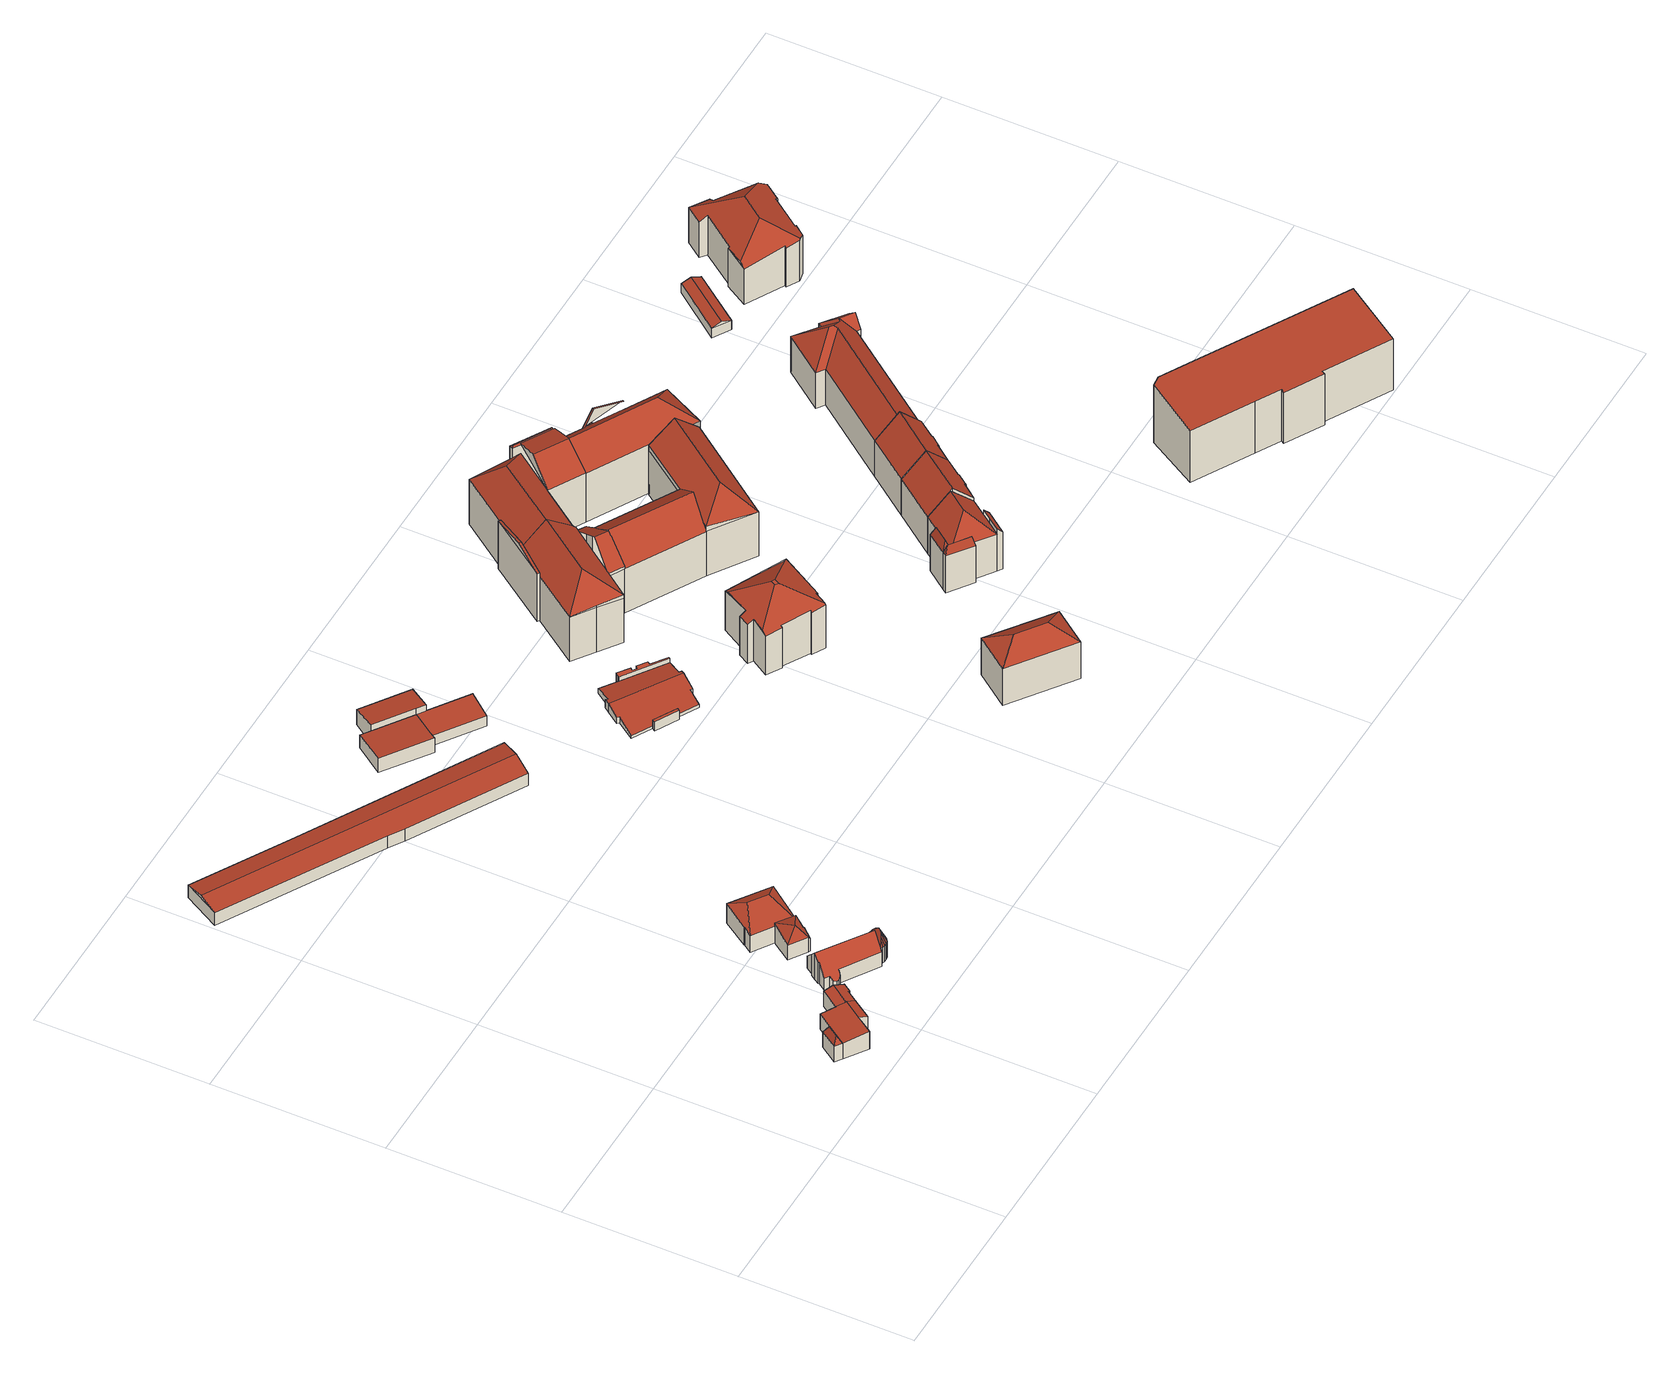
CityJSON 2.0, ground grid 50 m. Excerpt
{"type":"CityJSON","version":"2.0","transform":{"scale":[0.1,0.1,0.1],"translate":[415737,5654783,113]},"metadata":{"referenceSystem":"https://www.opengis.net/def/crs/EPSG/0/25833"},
"CityObjects":{
"building1":{"type":"Building","attributes":{"Gemeindeschluessel":14612000,"Geometrietyp2DReferenz":"3000","function":"31001_9998","roofType":"9999"},"children":["building1-1","building1-2","building1-3","building1-4"]},
"building1-1":{"type":"BuildingPart","attributes":{"Dachtyp_tdc":"tdcFreeFormRoof","Dachneigung":61.67,"QualitaetDacherkennung":15,"Geometrietyp2DReferenz":"3000","measuredHeight":7.66,"roofType":"5000"},"parents":["building1"],"geometry":[{"type":"MultiSurface","lod":"2","boundaries":[[[0,1,2,3]],[[1,4,5,2]],[[6,0,3,7]],[[8,9,6,4]],[[8,4,1]],[[9,8,1,0]],[[9,0,6]],[[3,2,5,7]]],"semantics":{"surfaces":[{"type":"WallSurface"},{"type":"RoofSurface"},{"type":"GroundSurface"}],"values":[0,0,0,1,1,1,1,2]}}]},
"building1-2":{"type":"BuildingPart","attributes":{"Dachtyp_tdc":"tdcPolyFlatRoof","Dachneigung":5.06,"QualitaetDacherkennung":49,"Geometrietyp2DReferenz":"3000","measuredHeight":6.1,"roofType":"2100"},"parents":["building1"],"geometry":[{"type":"MultiSurface","lod":"2","boundaries":[[[10,11,12,13,14]],[[15,16,17,18]],[[16,6,7,17]],[[10,14,5,4]],[[4,6,16,15,19,20,21,11,10]],[[14,13,22,23,18,17,7,5]]],"semantics":{"surfaces":[{"type":"WallSurface"},{"type":"RoofSurface"},{"type":"GroundSurface"}],"values":[0,0,0,0,1,2]}}]},
"building1-3":{"type":"BuildingPart","attributes":{"Dachtyp_tdc":"tdcPolyFlatRoof","Dachneigung":19.35,"QualitaetDacherkennung":81,"Geometrietyp2DReferenz":"3000","measuredHeight":6.2,"roofType":"2100"},"parents":["building1"],"geometry":[{"type":"MultiSurface","lod":"2","boundaries":[[[24,25,15,18,26]],[[27,24,26,28]],[[27,29,25,24]],[[26,18,23,28]]],"semantics":{"surfaces":[{"type":"WallSurface"},{"type":"RoofSurface"},{"type":"GroundSurface"}],"values":[0,0,1,2]}}]},
"building1-4":{"type":"BuildingPart","attributes":{"Dachtyp_tdc":"tdcGableRoof","Dachneigung":18.3,"QualitaetDacherkennung":78,"Geometrietyp2DReferenz":"3000","measuredHeight":6.25,"roofType":"3100"},"parents":["building1"],"geometry":[{"type":"MultiSurface","lod":"2","boundaries":[[[30,27,28,31]],[[12,32,33,13]],[[32,34,35,33]],[[34,36,37,35]],[[36,38,39,37]],[[38,30,31,39]],[[34,32,12,21,40]],[[40,29,27,30,38,36,34]],[[31,28,23,22,13,33,35,37,39]]],"semantics":{"surfaces":[{"type":"WallSurface"},{"type":"RoofSurface"},{"type":"GroundSurface"}],"values":[0,0,0,0,0,0,1,1,2]}}]},
"building2":{"type":"Building","attributes":{"Gemeindeschluessel":14612000,"Geometrietyp2DReferenz":"3000","function":"31001_3043","roofType":"9999"},"children":["building2-1","building2-2"]},
"building2-1":{"type":"BuildingPart","attributes":{"Dachtyp_tdc":"tdcFreeFormRoof","Dachneigung":65.27,"QualitaetDacherkennung":15,"Geometrietyp2DReferenz":"3000","measuredHeight":8.96,"roofType":"5000"},"parents":["building2"],"geometry":[{"type":"MultiSurface","lod":"2","boundaries":[[[41,42,43,44]],[[42,45,46,43]],[[45,47,48,46]],[[47,49,50,48]],[[49,51,52,50]],[[51,53,54,52]],[[53,55,56,54]],[[55,57,58,56]],[[57,59,60,58]],[[61,41,44,62]],[[59,57,63]],[[64,63,57,55]],[[65,64,55,53]],[[66,65,53,51]],[[67,66,51,49]],[[68,67,49,47]],[[69,68,47,45]],[[70,69,45,42]],[[71,70,42,41]],[[41,61,71]],[[61,59,63,64,65,66,67,68,69,70,71]],[[59,61,72]],[[44,43,46,48,50,52,54,56,58,60,73,62]]],"semantics":{"surfaces":[{"type":"WallSurface"},{"type":"RoofSurface"},{"type":"GroundSurface"}],"values":[0,0,0,0,0,0,0,0,0,0,1,1,1,1,1,1,1,1,1,1,1,0,2]}}]},
"building2-2":{"type":"BuildingPart","attributes":{"Dachtyp_tdc":"tdcGableRoof","Dachneigung":49.94,"QualitaetDacherkennung":63,"Geometrietyp2DReferenz":"3000","measuredHeight":9.55,"roofType":"3100"},"parents":["building2"],"geometry":[{"type":"MultiSurface","lod":"2","boundaries":[[[74,75,76,77]],[[75,78,79,76]],[[78,80,81,79]],[[80,82,83,81]],[[82,84,85,83]],[[84,86,87,85]],[[86,88,89,87]],[[88,90,91,89]],[[90,92,93,91]],[[92,94,95,93]],[[94,96,97,95]],[[96,98,99,97]],[[98,100,101,99]],[[100,102,103,101]],[[102,104,105,103]],[[104,106,107,105]],[[106,108,109,107]],[[108,110,62,109]],[[110,61,62]],[[111,60,59]],[[111,74,77,60]],[[112,110,108,106,104,102,100,98,96]],[[96,94,92,90,88,86,84,82,80,78,75,74,111,112]],[[77,76,79,81,83,85,87,89,91,93,95,97,99,101,103,105,107,109,62,73,60]]],"semantics":{"surfaces":[{"type":"WallSurface"},{"type":"RoofSurface"},{"type":"GroundSurface"}],"values":[0,0,0,0,0,0,0,0,0,0,0,0,0,0,0,0,0,0,0,0,0,1,1,2]}}]},
"building3":{"type":"Building","attributes":{"Gemeindeschluessel":14612000,"Geometrietyp2DReferenz":"3000","function":"31001_9998","roofType":"9999"},"children":["building3-1","building3-2"]},
"building3-1":{"type":"BuildingPart","attributes":{"Dachtyp_tdc":"tdcTentRoof","Dachneigung":51.79,"QualitaetDacherkennung":26,"Geometrietyp2DReferenz":"3000","measuredHeight":9.31,"roofType":"4000"},"parents":["building3"],"geometry":[{"type":"MultiSurface","lod":"2","boundaries":[[[113,114,115,116]],[[114,117,118,115]],[[117,119,120,121,118]],[[122,123,124,125,126]],[[123,127,128,124]],[[127,113,116,128]],[[117,114,129]],[[119,117,129]],[[122,119,129]],[[114,113,127,123,122,129]],[[116,115,118,121,125,124,128]]],"semantics":{"surfaces":[{"type":"WallSurface"},{"type":"RoofSurface"},{"type":"GroundSurface"}],"values":[0,0,0,0,0,0,1,1,1,1,2]}}]},
"building3-2":{"type":"BuildingPart","attributes":{"Dachtyp_tdc":"tdcHipRoof","Dachneigung":20.96,"QualitaetDacherkennung":26,"Geometrietyp2DReferenz":"3000","measuredHeight":8.96,"roofType":"3200"},"parents":["building3"],"geometry":[{"type":"MultiSurface","lod":"2","boundaries":[[[130,131,132,133]],[[131,134,135,132]],[[134,136,137,135]],[[136,126,125,137]],[[120,138,139,121]],[[138,130,133,139]],[[126,136,140]],[[134,131,130,138,141]],[[136,134,141,140]],[[138,120,126,140,141]],[[133,132,135,137,125,121,139]]],"semantics":{"surfaces":[{"type":"WallSurface"},{"type":"RoofSurface"},{"type":"GroundSurface"}],"values":[0,0,0,0,0,0,1,1,1,1,2]}}]},
"building4":{"type":"Building","attributes":{"Dachtyp_tdc":"tdcFreeFormRoof","Gemeindeschluessel":14612000,"Dachneigung":10.56,"QualitaetDacherkennung":90,"Geometrietyp2DReferenz":"3000","measuredHeight":5.49,"function":"31001_2000","roofType":"5000"},"geometry":[{"type":"Solid","lod":"2","boundaries":[[[[142,143,144,145]],[[143,146,147,144]],[[146,148,149,147]],[[148,150,151,149]],[[150,152,153,151]],[[152,154,155,153]],[[154,142,145,155]],[[146,143,156,157,150,148]],[[156,142,154,152,157]],[[143,142,156]],[[152,150,157]],[[145,144,147,149,151,153,155]]]],"semantics":{"surfaces":[{"type":"WallSurface"},{"type":"RoofSurface"},{"type":"GroundSurface"}],"values":[[0,0,0,0,0,0,0,1,1,0,0,2]]}}]},
"building5":{"type":"Building","attributes":{"Dachtyp_tdc":"tdcPolyFlatRoof","Gemeindeschluessel":14612000,"Dachneigung":2.7,"QualitaetDacherkennung":83,"Geometrietyp2DReferenz":"3000","measuredHeight":4.92,"function":"31001_2000","roofType":"2100"},"geometry":[{"type":"Solid","lod":"2","boundaries":[[[[158,159,160,161]],[[159,162,163,160]],[[162,164,165,163]],[[164,166,167,165]],[[166,168,169,167]],[[168,158,161,169]],[[168,166,164,162,159,158]],[[161,160,163,165,167,169]]]],"semantics":{"surfaces":[{"type":"WallSurface"},{"type":"RoofSurface"},{"type":"GroundSurface"}],"values":[[0,0,0,0,0,0,1,2]]}}]},
"building6":{"type":"Building","attributes":{"Dachtyp_tdc":"tdcPolyFlatRoof","Gemeindeschluessel":14612000,"Dachneigung":8.12,"QualitaetDacherkennung":84,"Geometrietyp2DReferenz":"3000","measuredHeight":6.39,"function":"31001_2000","roofType":"2100"},"geometry":[{"type":"Solid","lod":"2","boundaries":[[[[170,171,172,173]],[[171,174,175,172]],[[174,176,177,175]],[[176,178,179,177]],[[178,170,173,179]],[[178,176,174,171,170]],[[173,172,175,177,179]]]],"semantics":{"surfaces":[{"type":"WallSurface"},{"type":"RoofSurface"},{"type":"GroundSurface"}],"values":[[0,0,0,0,0,1,2]]}}]},
"building7":{"type":"Building","attributes":{"Dachtyp_tdc":"tdcPolyFlatRoof","Gemeindeschluessel":14612000,"Dachneigung":6.78,"QualitaetDacherkennung":77,"Geometrietyp2DReferenz":"3000","measuredHeight":4.45,"function":"31001_2000","roofType":"2100"},"geometry":[{"type":"Solid","lod":"2","boundaries":[[[[180,181,182,183]],[[181,184,185,182]],[[184,186,187,185]],[[186,188,189,187]],[[188,180,183,189]],[[188,186,184,181,180]],[[183,182,185,187,189]]]],"semantics":{"surfaces":[{"type":"WallSurface"},{"type":"RoofSurface"},{"type":"GroundSurface"}],"values":[[0,0,0,0,0,1,2]]}}]},
"building8":{"type":"Building","attributes":{"Gemeindeschluessel":14612000,"Geometrietyp2DReferenz":"3000","function":"31001_9998","roofType":"9999"},"children":["building8-1","building8-2","building8-3"]},
"building8-1":{"type":"BuildingPart","attributes":{"Dachtyp_tdc":"tdcPolyFlatRoof","Dachneigung":0,"QualitaetDacherkennung":0,"Geometrietyp2DReferenz":"3000","measuredHeight":3.06,"roofType":"9999"},"parents":["building8"],"geometry":[{"type":"MultiSurface","lod":"2","boundaries":[[[190,191,192,193]],[[193,192,194,195]],[[192,191,196,194]],[[191,190,197,196]],[[198,199,190,193]],[[195,194,196,197]],[[198,195,197,199]]],"semantics":{"surfaces":[{"type":"RoofSurface"},{"type":"WallSurface"},{"type":"GroundSurface"},{"type":"ClosureSurface","isClosure":"1","QuelleClosure":"LoD1Solid"}],"values":[0,1,1,1,1,2,3]}}]},
"building8-2":{"type":"BuildingPart","attributes":{"Dachtyp_tdc":"tdcPolyFlatRoof","Dachneigung":0,"QualitaetDacherkennung":0,"Geometrietyp2DReferenz":"3000","measuredHeight":3.1,"roofType":"9999"},"parents":["building8"],"geometry":[{"type":"MultiSurface","lod":"2","boundaries":[[[200,201,202,203,204,205,206,207,208,209,210]],[[210,209,211,212]],[[209,208,213,211]],[[208,207,214,213]],[[207,206,215,214]],[[206,205,216,215]],[[205,204,217,216]],[[204,203,218,217]],[[203,202,219,218]],[[202,201,220,221,219]],[[222,220,201,200]],[[200,210,212,223,222]],[[212,211,213,214,215,216,217,218,219,221,223]],[[222,223,221,220]]],"semantics":{"surfaces":[{"type":"RoofSurface"},{"type":"WallSurface"},{"type":"GroundSurface"},{"type":"ClosureSurface","isClosure":"1","QuelleClosure":"LoD1Solid"}],"values":[0,1,1,1,1,1,1,1,1,1,1,1,2,3]}}]},
"building8-3":{"type":"BuildingPart","attributes":{"Dachtyp_tdc":"tdcGableRoof","Dachneigung":11.65,"QualitaetDacherkennung":26,"Geometrietyp2DReferenz":"3000","measuredHeight":3.04,"roofType":"3100"},"parents":["building8"],"geometry":[{"type":"MultiSurface","lod":"2","boundaries":[[[224,195,197,225,226,227,228,229,230,231,223,221,232,233,234,235,236]],[[237,198,195,224]],[[199,238,225,197]],[[238,239,226,225]],[[239,240,227,226]],[[240,241,228,227]],[[241,242,229,228]],[[242,243,230,229]],[[243,244,231,230]],[[244,222,223,231]],[[220,245,232,221]],[[245,246,233,232]],[[246,247,234,233]],[[247,248,235,234]],[[248,249,236,235]],[[249,237,224,236]],[[247,246,245,220,222,244,243,242,241]],[[241,240,239,238,199,198,237,249,248,247]]],"semantics":{"surfaces":[{"type":"GroundSurface"},{"type":"WallSurface"},{"type":"RoofSurface"}],"values":[0,1,1,1,1,1,1,1,1,1,1,1,1,1,1,1,2,2]}}]},
"building9":{"type":"Building","attributes":{"Dachtyp_tdc":"tdcHipRoof","Gemeindeschluessel":14612000,"Dachneigung":34.11,"QualitaetDacherkennung":82,"Geometrietyp2DReferenz":"3000","measuredHeight":17.04,"function":"31001_9998","roofType":"3200"},"geometry":[{"type":"Solid","lod":"2","boundaries":[[[[250,251,252,253]],[[251,254,255,252]],[[254,256,257,255]],[[256,250,253,257]],[[254,251,258]],[[250,256,259]],[[251,250,259,258]],[[256,254,258,259]],[[253,252,255,257]]]],"semantics":{"surfaces":[{"type":"WallSurface"},{"type":"RoofSurface"},{"type":"GroundSurface"}],"values":[[0,0,0,0,1,1,1,1,2]]}}]},
"building10":{"type":"Building","attributes":{"Dachtyp_tdc":"tdcFreeFormRoof","Gemeindeschluessel":14612000,"Dachneigung":32.49,"QualitaetDacherkennung":56,"Geometrietyp2DReferenz":"3000","measuredHeight":19.98,"function":"31001_9998","roofType":"5000"},"geometry":[{"type":"Solid","lod":"2","boundaries":[[[[260,261,262,263]],[[261,264,265,262]],[[264,266,267,265]],[[266,268,269,267]],[[268,270,271,269]],[[270,272,273,271]],[[272,274,275,273]],[[274,276,277,275]],[[276,278,279,277]],[[278,280,281,279]],[[280,282,283,281]],[[282,284,285,283]],[[284,286,287,285]],[[286,260,263,287]],[[264,261,288,289,290,266]],[[289,291,292,278,276,274,272,270,268,290]],[[291,293,294,286,284,282,280,292]],[[293,288,261,260,294]],[[289,288,293,291]],[[268,266,290]],[[280,278,292]],[[260,286,294]],[[263,262,265,267,269,271,273,275,277,279,281,283,285,287]]]],"semantics":{"surfaces":[{"type":"WallSurface"},{"type":"RoofSurface"},{"type":"GroundSurface"}],"values":[[0,0,0,0,0,0,0,0,0,0,0,0,0,0,1,1,1,1,1,0,0,0,2]]}}]},
"building11":{"type":"Building","attributes":{"Gemeindeschluessel":14612000,"Geometrietyp2DReferenz":"3000","function":"31001_9998","roofType":"9999"},"children":["building11-1","building11-2","building11-3","building11-4","building11-5","building11-6","building11-7","building11-8","building11-9","building11-10","building11-11","building11-12"]},
"building11-1":{"type":"BuildingPart","attributes":{"Dachtyp_tdc":"tdcGableRoof","Dachneigung":10.23,"QualitaetDacherkennung":4,"Geometrietyp2DReferenz":"3000","measuredHeight":18.89,"roofType":"3100"},"parents":["building11"],"geometry":[{"type":"MultiSurface","lod":"2","boundaries":[[[295,296,297,298]],[[296,299,300,301,297]],[[302,295,298,303,304,305]],[[302,306,307,295]],[[299,296,307,306,308]],[[308,306,302]],[[295,307,296]],[[298,297,301,309,310,303]]],"semantics":{"surfaces":[{"type":"WallSurface"},{"type":"RoofSurface"},{"type":"GroundSurface"}],"values":[0,0,0,1,1,0,0,2]}}]},
"building11-2":{"type":"BuildingPart","attributes":{"Dachtyp_tdc":"tdcGableRoof","Dachneigung":44.54,"QualitaetDacherkennung":62,"Geometrietyp2DReferenz":"3000","measuredHeight":22.95,"roofType":"3100"},"parents":["building11"],"geometry":[{"type":"MultiSurface","lod":"2","boundaries":[[[311,312,313,314,315,316,317]],[[318,319,320,321]],[[312,311,322,323,324]],[[319,318,325,326,324,323,327]],[[316,315,321,320]]],"semantics":{"surfaces":[{"type":"WallSurface"},{"type":"RoofSurface"},{"type":"GroundSurface"}],"values":[0,0,1,1,2]}}]},
"building11-3":{"type":"BuildingPart","attributes":{"Dachtyp_tdc":"tdcHipAndGableRoof","Dachneigung":44.42,"QualitaetDacherkennung":42,"Geometrietyp2DReferenz":"3000","measuredHeight":22.85,"roofType":"5000"},"parents":["building11"],"geometry":[{"type":"MultiSurface","lod":"2","boundaries":[[[328,329,330,331]],[[329,332,330]],[[333,334,335,336]],[[334,337,338,339,335]],[[340,341,342,343,344]],[[337,334,345]],[[334,333,346,347,329,328,348,349,350,345]],[[350,351,352,341,340,337,345]],[[353,354,331,330,336,335,339,343,342]]],"semantics":{"surfaces":[{"type":"WallSurface"},{"type":"RoofSurface"},{"type":"GroundSurface"}],"values":[0,0,0,0,0,1,1,1,2]}}]},
"building11-4":{"type":"BuildingPart","attributes":{"Dachtyp_tdc":"tdcGableRoof","Dachneigung":61.3,"QualitaetDacherkennung":1,"Geometrietyp2DReferenz":"3000","measuredHeight":12.91,"roofType":"3100"},"parents":["building11"],"geometry":[{"type":"MultiSurface","lod":"2","boundaries":[[[355,356,357,358]],[[356,359,360,357]],[[359,361,362,360]],[[359,356,363]],[[356,355,364,363]],[[361,359,363,364]],[[358,357,360,362]]],"semantics":{"surfaces":[{"type":"WallSurface"},{"type":"RoofSurface"},{"type":"GroundSurface"}],"values":[0,0,0,0,1,1,2]}}]},
"building11-5":{"type":"BuildingPart","attributes":{"Dachtyp_tdc":"tdcFreeFormRoof","Dachneigung":27.03,"QualitaetDacherkennung":11,"Geometrietyp2DReferenz":"3000","measuredHeight":20.42,"roofType":"5000"},"parents":["building11"],"geometry":[{"type":"MultiSurface","lod":"2","boundaries":[[[365,366,367]],[[368,365,367,369]],[[370,331,354,371,372,373]],[[374,369,373,372,375]],[[369,367,370,373]],[[368,369,374]],[[365,368,374,376,366]]],"semantics":{"surfaces":[{"type":"RoofSurface"},{"type":"GroundSurface"},{"type":"WallSurface"}],"values":[0,0,1,2,2,0,0]}}]},
"building11-6":{"type":"BuildingPart","attributes":{"Dachtyp_tdc":"tdcGableRoof","Dachneigung":34.72,"QualitaetDacherkennung":40,"Geometrietyp2DReferenz":"3000","measuredHeight":22.83,"roofType":"3100"},"parents":["building11"],"geometry":[{"type":"MultiSurface","lod":"2","boundaries":[[[377,378,379,380,342,341]],[[381,378,382]],[[378,377,351,350,382]],[[383,381,382,350]],[[342,380,371,354,353]]],"semantics":{"surfaces":[{"type":"WallSurface"},{"type":"RoofSurface"},{"type":"GroundSurface"}],"values":[0,0,1,1,2]}}]},
"building11-7":{"type":"BuildingPart","attributes":{"Dachtyp_tdc":"tdcGableRoof","Dachneigung":13.4,"QualitaetDacherkennung":3,"Geometrietyp2DReferenz":"3000","measuredHeight":20.8,"roofType":"3100"},"parents":["building11"],"geometry":[{"type":"MultiSurface","lod":"2","boundaries":[[[332,384,355,358,330]],[[385,384,386]],[[384,332,347,387,386]],[[388,385,386,387]],[[330,358,362,389,336]]],"semantics":{"surfaces":[{"type":"WallSurface"},{"type":"RoofSurface"},{"type":"GroundSurface"}],"values":[0,0,1,1,2]}}]},
"building11-8":{"type":"BuildingPart","attributes":{"Dachtyp_tdc":"tdcHipAndGableRoof","Dachneigung":44.67,"QualitaetDacherkennung":39,"Geometrietyp2DReferenz":"3000","measuredHeight":22.99,"roofType":"5000"},"parents":["building11"],"geometry":[{"type":"MultiSurface","lod":"2","boundaries":[[[300,390,391,301]],[[390,375,372,391]],[[379,392,393,394,380]],[[395,375,390,396]],[[390,300,397,398,399,396]],[[399,400,392,379,395,396]],[[401,310,309,301,391,372,371,380,394]]],"semantics":{"surfaces":[{"type":"WallSurface"},{"type":"RoofSurface"},{"type":"GroundSurface"}],"values":[0,0,0,1,1,1,2]}}]},
"building11-9":{"type":"BuildingPart","attributes":{"Dachtyp_tdc":"tdcPolyFlatRoof","Dachneigung":0,"QualitaetDacherkennung":0,"Geometrietyp2DReferenz":"3000","measuredHeight":3.44,"roofType":"9999"},"parents":["building11"],"geometry":[{"type":"MultiSurface","lod":"2","boundaries":[[[344,402,403,404,338]],[[338,404,405,339]],[[404,403,406,405]],[[402,344,343,407]],[[339,405,406,407,343]],[[407,406,403,402]],[[339,343,344,338]]],"semantics":{"surfaces":[{"type":"RoofSurface"},{"type":"WallSurface"},{"type":"GroundSurface"},{"type":"ClosureSurface","isClosure":"1","QuelleClosure":"LoD1Solid"}],"values":[0,1,1,1,2,3,3]}}]},
"building11-10":{"type":"BuildingPart","attributes":{"Dachtyp_tdc":"tdcHipAndGableRoof","Dachneigung":44.16,"QualitaetDacherkennung":37,"Geometrietyp2DReferenz":"3000","measuredHeight":22.95,"roofType":"5000"},"parents":["building11"],"geometry":[{"type":"MultiSurface","lod":"2","boundaries":[[[408,409,410,411,412]],[[409,413,414,410]],[[413,415,416,414]],[[415,304,303,416]],[[393,417,418,419,394]],[[420,421,422,423]],[[422,424,425,426,427,428,429,423]],[[305,420,423,429,400,430,431]],[[393,392,428,427,417]],[[408,432,424,422,409]],[[409,422,421,413]],[[413,421,420,415]],[[415,420,305,304]],[[411,410,414,416,303,310,401,394,419]]],"semantics":{"surfaces":[{"type":"WallSurface"},{"type":"RoofSurface"},{"type":"GroundSurface"}],"values":[0,0,0,0,0,1,1,1,0,0,0,0,0,2]}}]},
"building11-11":{"type":"BuildingPart","attributes":{"Dachtyp_tdc":"tdcGableRoof","Dachneigung":33.77,"QualitaetDacherkennung":42,"Geometrietyp2DReferenz":"3000","measuredHeight":22.69,"roofType":"3100"},"parents":["building11"],"geometry":[{"type":"MultiSurface","lod":"2","boundaries":[[[433,317,316,434]],[[319,412,411,320]],[[418,433,434,419]],[[435,418,436,426,437,438,322,439]],[[432,440,327,438,437,425]],[[319,440,432,408,412]],[[433,435,439,311,317]],[[418,435,433]],[[434,316,320,411,419]]],"semantics":{"surfaces":[{"type":"WallSurface"},{"type":"RoofSurface"},{"type":"GroundSurface"}],"values":[0,0,0,1,1,0,0,0,2]}}]},
"building11-12":{"type":"BuildingPart","attributes":{"Dachtyp_tdc":"tdcHipAndGableRoof","Dachneigung":44.76,"QualitaetDacherkennung":50,"Geometrietyp2DReferenz":"3000","measuredHeight":22.88,"roofType":"5000"},"parents":["building11"],"geometry":[{"type":"MultiSurface","lod":"2","boundaries":[[[441,442,318,321,443]],[[314,444,402,407,315]],[[445,441,443,406,403]],[[446,441,447]],[[441,445,448,447]],[[449,313,450,326,446,447,448]],[[314,313,449,444]],[[444,449,448,445]],[[441,446,442]],[[443,321,315,407,406]]],"semantics":{"surfaces":[{"type":"WallSurface"},{"type":"RoofSurface"},{"type":"GroundSurface"}],"values":[0,0,0,1,1,1,0,0,0,2]}}]},
"building12":{"type":"Building","attributes":{"Gemeindeschluessel":14612000,"Geometrietyp2DReferenz":"3000","function":"31001_9998","roofType":"9999"},"children":["building12-1","building12-2","building12-3","building12-4"]},
"building12-1":{"type":"BuildingPart","attributes":{"Dachtyp_tdc":"tdcFreeFormRoof","Dachneigung":76.75,"QualitaetDacherkennung":34,"Geometrietyp2DReferenz":"3000","measuredHeight":15.92,"roofType":"5000"},"parents":["building12"],"geometry":[{"type":"MultiSurface","lod":"2","boundaries":[[[451,452,453,454,455]],[[452,456,457,453]],[[456,458,459,460,457]],[[461,458,456]],[[462,461,456,452]],[[462,452,451]],[[461,462,451,458]],[[454,453,457,460,463]]],"semantics":{"surfaces":[{"type":"WallSurface"},{"type":"RoofSurface"},{"type":"GroundSurface"}],"values":[0,0,0,1,1,1,1,2]}}]},
"building12-2":{"type":"BuildingPart","attributes":{"Dachtyp_tdc":"tdcPolyFlatRoof","Dachneigung":46.17,"QualitaetDacherkennung":38,"Geometrietyp2DReferenz":"3000","measuredHeight":14.81,"roofType":"2100"},"parents":["building12"],"geometry":[{"type":"MultiSurface","lod":"2","boundaries":[[[464,465,466,467,468]],[[469,470,471,472,473]],[[470,464,468,471]],[[470,469,465,464]],[[468,467,472,471]]],"semantics":{"surfaces":[{"type":"WallSurface"},{"type":"RoofSurface"},{"type":"GroundSurface"}],"values":[0,0,0,1,2]}}]},
"building12-3":{"type":"BuildingPart","attributes":{"Dachtyp_tdc":"tdcFreeFormRoof","Dachneigung":70,"QualitaetDacherkennung":27,"Geometrietyp2DReferenz":"3000","measuredHeight":15.86,"roofType":"5000"},"parents":["building12"],"geometry":[{"type":"MultiSurface","lod":"2","boundaries":[[[459,474,475,460]],[[474,476,477,475]],[[478,476,474]],[[479,478,474,459]],[[479,459,480]],[[478,479,480,476]],[[463,460,475,477]]],"semantics":{"surfaces":[{"type":"WallSurface"},{"type":"RoofSurface"},{"type":"GroundSurface"}],"values":[0,0,1,1,1,1,2]}}]},
"building12-4":{"type":"BuildingPart","attributes":{"Dachtyp_tdc":"tdcHipAndGableRoof","Dachneigung":45.69,"QualitaetDacherkennung":59,"Geometrietyp2DReferenz":"3000","measuredHeight":19.38,"roofType":"5000"},"parents":["building12"],"geometry":[{"type":"MultiSurface","lod":"2","boundaries":[[[466,455,454,467]],[[476,481,482,477]],[[481,483,484,482]],[[483,473,472,484]],[[480,455,466,485]],[[466,473,483,486,485]],[[481,476,480,485,486]],[[486,483,481]],[[472,467,454,463,477,482,484]]],"semantics":{"surfaces":[{"type":"WallSurface"},{"type":"RoofSurface"},{"type":"GroundSurface"}],"values":[0,0,0,0,1,1,1,0,2]}}]},
"building13":{"type":"Building","attributes":{"Dachtyp_tdc":"tdcGableRoof","Gemeindeschluessel":14612000,"Dachneigung":45.57,"QualitaetDacherkennung":60,"Geometrietyp2DReferenz":"3000","measuredHeight":19.91,"function":"31001_9998","roofType":"3100"},"geometry":[{"type":"Solid","lod":"2","boundaries":[[[[487,488,489,484,490,482,491,492,493,494]],[[495,496,488,487]],[[496,497,489,488]],[[497,498,484,489]],[[498,499,490,484]],[[499,481,482,490]],[[481,500,491,482]],[[500,501,492,491]],[[501,502,493,492]],[[502,503,494,493]],[[503,495,487,494]],[[501,500,481,499]],[[499,498,497,496,495,503,502,501]]]],"semantics":{"surfaces":[{"type":"GroundSurface"},{"type":"WallSurface"},{"type":"RoofSurface"}],"values":[[0,1,1,1,1,1,1,1,1,1,1,2,2]]}}]},
"building14":{"type":"Building","attributes":{"Dachtyp_tdc":"tdcGableRoof","Gemeindeschluessel":14612000,"Dachneigung":45.95,"QualitaetDacherkennung":59,"Geometrietyp2DReferenz":"3000","measuredHeight":19.94,"function":"31001_9998","roofType":"3100"},"geometry":[{"type":"Solid","lod":"2","boundaries":[[[[504,505,506,507]],[[505,508,509,506]],[[508,510,493,509]],[[510,501,492,493]],[[501,500,491,492]],[[500,511,512,491]],[[511,513,514,512]],[[513,515,516,514]],[[515,517,518,516]],[[517,504,507,518]],[[513,511,500,501]],[[501,510,508,505,504,517,515,513]],[[507,506,509,493,492,491,512,514,516,518]]]],"semantics":{"surfaces":[{"type":"WallSurface"},{"type":"RoofSurface"},{"type":"GroundSurface"}],"values":[[0,0,0,0,0,0,0,0,0,0,1,1,2]]}}]},
"building15":{"type":"Building","attributes":{"Dachtyp_tdc":"tdcFreeFormRoof","Gemeindeschluessel":14612000,"Dachneigung":43.05,"QualitaetDacherkennung":10,"Geometrietyp2DReferenz":"3000","measuredHeight":19.33,"function":"31001_9998","roofType":"5000"},"geometry":[{"type":"Solid","lod":"2","boundaries":[[[[519,520,521,522]],[[520,523,524,521]],[[523,525,526,524]],[[525,527,528,526]],[[527,529,530,528]],[[529,531,516,530]],[[531,511,512,516]],[[511,532,533,512]],[[532,534,535,533]],[[534,519,522,535]],[[536,537,538,534,532]],[[539,536,532,511]],[[539,511,531]],[[540,541,542,537,536,539,531,529]],[[543,540,529,527]],[[543,527,525]],[[541,540,543,525,523]],[[542,541,523,520]],[[538,537,542,520,519]],[[538,519,534]],[[522,521,524,526,528,530,516,512,533,535]]]],"semantics":{"surfaces":[{"type":"WallSurface"},{"type":"RoofSurface"},{"type":"GroundSurface"}],"values":[[0,0,0,0,0,0,0,0,0,0,1,1,0,1,1,0,1,1,1,1,2]]}}]},
"building16":{"type":"Building","attributes":{"Dachtyp_tdc":"tdcPolyFlatRoof","Gemeindeschluessel":14612000,"Dachneigung":7.41,"QualitaetDacherkennung":91,"Geometrietyp2DReferenz":"3000","measuredHeight":20.49,"function":"31001_9998","roofType":"2100"},"geometry":[{"type":"Solid","lod":"2","boundaries":[[[[544,545,546,547]],[[545,548,549,546]],[[548,550,551,549]],[[550,552,553,551]],[[552,554,555,553]],[[554,556,557,555]],[[556,558,559,557]],[[558,560,561,559]],[[560,562,563,561]],[[562,564,565,563]],[[564,566,567,565]],[[566,544,547,567]],[[566,564,562,560,558,556,554,552,550,548,545,544]],[[547,546,549,551,553,555,557,559,561,563,565,567]]]],"semantics":{"surfaces":[{"type":"WallSurface"},{"type":"RoofSurface"},{"type":"GroundSurface"}],"values":[[0,0,0,0,0,0,0,0,0,0,0,0,1,2]]}}]},
"building17":{"type":"Building","attributes":{"Dachtyp_tdc":"tdcGableRoof","Gemeindeschluessel":14612000,"Dachneigung":20.3,"QualitaetDacherkennung":77,"Geometrietyp2DReferenz":"3000","measuredHeight":4.33,"function":"31001_9998","roofType":"3100"},"geometry":[{"type":"Solid","lod":"2","boundaries":[[[[568,569,570,571]],[[569,572,573,570]],[[572,574,575,573]],[[574,568,571,575]],[[572,569,576]],[[568,574,577]],[[569,568,577,576]],[[574,572,576,577]],[[571,570,573,575]]]],"semantics":{"surfaces":[{"type":"WallSurface"},{"type":"RoofSurface"},{"type":"GroundSurface"}],"values":[[0,0,0,0,0,0,1,1,2]]}}]},
"building18":{"type":"Building","attributes":{"Dachtyp_tdc":"tdcFreeFormRoof","Gemeindeschluessel":14612000,"Dachneigung":31.39,"QualitaetDacherkennung":57,"Geometrietyp2DReferenz":"3000","measuredHeight":19.3,"function":"31001_9998","roofType":"5000"},"geometry":[{"type":"Solid","lod":"2","boundaries":[[[[578,579,580,581]],[[579,582,583,580]],[[582,584,585,583]],[[584,586,587,585]],[[586,588,589,587]],[[588,590,591,589]],[[590,592,593,591]],[[592,594,595,593]],[[594,596,597,595]],[[596,598,599,597]],[[598,600,601,599]],[[600,602,603,601]],[[602,604,605,603]],[[604,606,607,605]],[[606,608,609,607]],[[608,610,611,609]],[[610,578,581,611]],[[612,613,592,590,588]],[[614,615,578,610,608,606,616]],[[614,612,588,586,584,582,579,615]],[[604,602,600,598,596,594,613,612,614,616]],[[594,592,613]],[[606,604,616]],[[579,578,615]],[[581,580,583,585,587,589,591,593,595,597,599,601,603,605,607,609,611]]]],"semantics":{"surfaces":[{"type":"WallSurface"},{"type":"RoofSurface"},{"type":"GroundSurface"}],"values":[[0,0,0,0,0,0,0,0,0,0,0,0,0,0,0,0,0,1,1,1,1,0,0,0,2]]}}]}
},
"vertices":[
[295,140,67],[329,190,67],[329,190,13],[295,140,13],[349,176,67],[349,176,13],[315,126,67],[315,126,13],[332,173,90],[312,143,90],
[383,226,67],[421,200,72],[421,200,67],[421,200,13],[383,226,13],[409,129,74],[378,83,74],[378,83,13],[409,129,13],[446,183,74],[443,184,74],[437,188,73],[443,184,13],[446,183,13],
[430,115,67],[409,129,75],[430,115,13],[466,169,67],[466,169,13],[446,183,75],
[488,200,67],[488,200,13],[460,256,67],[460,256,13],[482,240,76],[482,240,13],[508,222,65],[508,222,13],[492,198,65],[492,198,13],[443,184,76],
[704,244,67],[709,233,67],[709,233,12],[704,244,12],[710,224,67],[710,224,12],[709,216,67],[709,216,12],[702,204,67],[702,204,12],[691,196,67],[691,196,12],[683,194,67],[683,194,12],[675,194,67],[675,194,12],[667,196,67],[667,196,12],[660,199,67],[660,199,12],[696,252,67],[696,252,12],[670,202,81],[676,204,90],[681,207,96],[685,209,99],[690,215,101],[694,221,101],[695,225,99],[696,230,95],[697,239,85],[677,224,67],[677,224,12],
[656,193,62],[552,261,60],[552,261,12],[656,193,12],[549,256,53],[549,256,12],[544,253,46],[544,253,12],[537,252,41],[537,252,12],[531,254,39],[531,254,12],[525,263,43],[525,263,12],[526,273,54],[526,273,12],[513,282,54],[513,282,12],[528,304,86],[528,304,12],[527,306,87],[527,306,12],[536,320,107],[536,320,12],[546,335,86],[546,335,12],[548,333,87],[548,333,12],[564,356,54],[564,356,12],[590,339,54],[590,339,12],[587,334,60],[587,334,12],[698,255,63],[698,255,12],[696,252,68],[660,199,72],[677,224,107],
[623,379,55],[619,381,61],[619,381,10],[623,379,10],[569,415,61],[569,415,10],[608,471,81],[608,471,68],[608,471,10],[657,437,81],[638,408,71],[638,408,10],[657,437,10],[657,437,68],[642,406,65],[642,406,10],[603,411,103],
[567,536,71],[566,537,70],[566,537,10],[567,536,10],[617,612,78],[617,612,10],[726,537,78],[726,537,10],[550,511,68],[550,511,10],[676,523,99],[625,558,99],
[889,1385,59],[818,1281,59],[818,1281,16],[889,1385,16],[499,1464,59],[499,1464,16],[456,1491,59],[456,1491,16],[8,1750,59],[8,1750,16],[67,1855,60],[67,1855,16],[331,1702,60],[331,1702,16],[855,1334,71],[38,1804,71],
[816,1545,66],[685,1638,66],[685,1638,16],[816,1545,16],[744,1721,61],[744,1721,16],[769,1703,61],[769,1703,16],[875,1628,61],[875,1628,16],[829,1564,65],[829,1564,16],
[769,1703,82],[812,1764,72],[812,1764,18],[769,1703,18],[941,1673,72],[941,1673,18],[898,1612,82],[898,1612,18],[875,1628,82],[875,1628,18],
[829,1564,52],[875,1628,62],[875,1628,17],[829,1564,17],[898,1612,62],[898,1612,17],[1006,1536,62],[1006,1536,17],[960,1472,52],[960,1472,17],
[1146,1098,46],[1141,1090,46],[1206,1053,46],[1211,1061,46],[1206,1053,15],[1211,1061,15],[1141,1090,15],[1146,1098,15],[1211,1061,25],[1146,1098,24],
[1244,1244,46],[1361,1161,46],[1364,1165,46],[1320,1197,46],[1325,1205,46],[1298,1224,46],[1292,1217,46],[1280,1226,46],[1285,1233,46],[1253,1257,46],[1247,1249,46],[1253,1257,15],[1247,1249,15],[1285,1233,15],[1280,1226,15],[1292,1217,15],[1298,1224,15],[1325,1205,15],[1320,1197,15],[1364,1165,15],[1361,1161,33],[1361,1161,15],[1244,1244,32],[1244,1244,15],
[1267,1029,15],[1090,1130,15],[1126,1181,15],[1120,1186,15],[1147,1223,15],[1159,1239,15],[1165,1234,15],[1196,1279,15],[1332,1120,15],[1338,1115,15],[1331,1106,15],[1301,1064,15],[1295,1068,15],[1267,1029,25],[1090,1130,23],[1126,1181,36],[1120,1186,36],[1147,1223,46],[1159,1239,42],[1165,1234,42],[1196,1279,31],[1332,1120,43],[1338,1115,43],[1331,1106,46],[1301,1064,35],[1295,1068,35],
[1699,452,145],[1874,322,145],[1874,322,17],[1699,452,17],[1801,223,146],[1801,223,17],[1625,353,146],[1625,353,17],[1788,309,187],[1711,366,187],
[1539,1096,159],[1698,1005,174],[1698,1005,22],[1539,1096,22],[1626,878,174],[1626,878,22],[1621,881,177],[1621,881,22],[1598,841,174],[1598,841,22],[1560,862,170],[1560,862,22],[1563,866,173],[1563,866,22],[1487,910,167],[1487,910,22],[1484,906,163],[1484,906,22],[1442,930,159],[1442,930,22],[1472,981,169],[1472,981,22],[1457,990,158],[1457,990,22],[1476,1022,158],[1476,1022,22],[1491,1013,169],[1491,1013,22],[1578,974,221],[1570,959,221],[1600,845,177],[1560,966,221],[1450,943,169],[1567,980,221],[1531,1083,169],
[1350,1532,187],[1475,1707,186],[1475,1707,18],[1350,1532,18],[1480,1703,186],[1480,1703,175],[1480,1703,18],[1356,1528,187],[1356,1528,18],[1356,1528,174],[1356,1528,175],[1415,1611,207],[1409,1615,207],[1481,1703,186],[1481,1703,18],[1419,1617,18],
[1555,1480,192],[1782,1350,193],[1782,1350,192],[1782,1350,174],[1782,1350,18],[1555,1480,18],[1555,1480,172],[1693,1230,172],[1480,1351,172],[1480,1351,18],[1693,1230,18],[1541,1457,213],[1518,1417,247],[1739,1291,247],[1694,1231,174],[1705,1246,192],[1514,1410,240],
[1801,1719,177],[1879,1675,177],[1879,1675,18],[1801,1719,18],[1879,1675,169],[1986,1616,176],[2100,1552,176],[2100,1552,18],[1986,1616,18],[2025,1420,189],[2025,1420,52],[2025,1420,18],[1889,1496,189],[1726,1588,189],[1726,1588,18],[1889,1496,18],[1889,1496,52],[1999,1527,246],[1901,1663,177],[1883,1673,177],[1800,1716,180],[1781,1684,216],[1766,1657,246],[1755,1638,230],[1727,1590,191],[1766,1657,18],[1800,1716,18],
[1882,1681,67],[1896,1705,67],[1896,1705,18],[1882,1681,18],[1969,1664,95],[1969,1664,18],[1955,1639,95],[1955,1639,18],[1934,1684,147],[1920,1659,147],
[1797,1725,222],[1800,1716,219],[1806,1727,219],[1699,1782,221],[1697,1790,219],[1806,1727,18],[1714,1767,18],[1692,1781,18],[1697,1790,18],[1692,1781,219],[1692,1781,186],[1714,1767,219],
[1726,1588,190],[1625,1645,190],[1625,1645,188],[1625,1645,18],[1714,1767,224],[1673,1711,246],[1800,1716,224],
[1882,1681,169],[1988,1620,204],[1909,1665,226],[1906,1660,226],[1986,1616,204],[1988,1620,18],
[1583,1846,175],[1583,1846,18],[1541,1529,189],[1541,1529,174],[1541,1529,18],[1714,1767,188],[1604,1750,248],[1481,1703,176],[1419,1617,176],[1478,1574,248],[1479,1573,246],[1478,1574,18],
[1886,1493,52],[2018,1419,52],[2023,1416,52],[2023,1416,18],[2018,1419,18],[1886,1493,18],
[1437,1375,174],[1384,1303,174],[1384,1303,18],[1437,1375,18],[1437,1375,172],[1323,1349,174],[1323,1349,18],[1260,1393,174],[1260,1393,18],[1547,1524,174],[1547,1524,172],[1547,1524,18],[1260,1393,176],[1323,1349,182],[1384,1303,186],[1363,1411,247],[1437,1375,185],[1440,1380,185],[1536,1510,184],[1547,1524,184],[1541,1529,190],[1480,1572,247],[1478,1574,244],[1419,1617,174],[1437,1375,181],
[1571,1507,172],[1571,1507,18],[1571,1507,173],[1545,1522,174],[1482,1437,245],[1517,1415,245],[1555,1480,195],[1480,1351,182],
[1817,1146,174],[1693,1230,174],[1817,1146,18],[1886,1493,174],[2018,1419,174],[1693,1230,192],[1801,1247,246],[1954,1455,246],[1886,1493,192],[1778,1346,192],
[1993,628,147],[1985,617,147],[1985,617,17],[1993,628,17],[1993,628,146],[1918,667,147],[1918,667,17],[1926,678,147],[1926,678,145],[1926,678,17],[1927,668,176],[1984,627,176],[1944,665,17],
[2060,579,148],[2047,588,165],[2047,588,147],[2047,588,17],[2060,579,17],[2093,650,165],[2106,641,148],[2106,641,17],[2093,650,17],[2093,650,147],
[1971,738,145],[1971,738,17],[1988,725,145],[1988,725,17],[1973,723,175],[1941,680,175],[1944,665,145],
[2023,772,145],[2023,772,17],[2126,695,147],[2126,695,17],[2029,673,210],[2074,734,210],
[2187,769,17],[2163,736,17],[2159,739,17],[2079,731,17],[2114,895,17],[2170,853,17],[2218,817,17],[2184,771,17],[2187,769,153],[2163,736,153],[2159,739,158],[2126,695,157],[2079,731,216],[2114,895,144],[2170,853,216],[2218,817,157],[2184,771,157],
[2280,892,152],[2256,861,152],[2256,861,17],[2280,892,17],[2253,864,157],[2253,864,17],[2218,817,156],[2206,1019,143],[2206,1019,17],[2263,977,216],[2263,977,17],[2311,941,156],[2311,941,17],[2277,895,156],[2277,895,17],
[2442,1379,143],[2509,1328,143],[2509,1328,17],[2442,1379,17],[2516,1338,143],[2516,1338,17],[2584,1287,143],[2584,1287,17],[2545,1234,143],[2545,1234,17],[2535,1241,143],[2535,1241,17],[2311,941,143],[2377,1247,143],[2377,1247,17],[2355,1263,143],[2355,1263,17],[2469,1260,204],[2467,1270,210],[2456,1278,210],[2259,980,204],[2528,1287,174],[2524,1286,177],[2516,1277,177],[2565,1260,174],
[2554,303,199],[2638,451,221],[2638,451,18],[2554,303,18],[2668,453,223],[2668,453,18],[2761,400,223],[2761,400,18],[2923,308,223],[2923,308,18],[3176,164,223],[3176,164,18],[3084,2,199],[3084,2,18],[2898,107,199],[2898,107,18],[2893,98,197],[2893,98,18],[2786,158,197],[2786,158,18],[2792,168,199],[2792,168,18],[2723,207,199],[2723,207,18],
[2615,1723,48],[2510,1583,48],[2510,1583,16],[2615,1723,16],[2461,1613,48],[2461,1613,16],[2569,1757,48],[2569,1757,16],[2485,1598,59],[2592,1740,59],
[2604,1596,141],[2643,1662,150],[2643,1662,16],[2604,1596,16],[2648,1660,153],[2648,1660,16],[2721,1760,154],[2721,1760,16],[2702,1774,140],[2702,1774,16],[2738,1823,140],[2738,1823,16],[2786,1788,143],[2786,1788,16],[2773,1771,158],[2773,1771,16],[2894,1681,149],[2894,1681,16],[2859,1633,150],[2859,1633,16],[2854,1636,153],[2854,1636,16],[2791,1549,153],[2791,1549,16],[2795,1547,151],[2795,1547,16],[2771,1516,151],[2771,1516,16],[2745,1511,159],[2745,1511,16],[2709,1531,153],[2709,1531,16],[2712,1536,157],[2712,1536,16],[2775,1683,209],[2874,1696,165],[2725,1614,209],[2613,1611,154],[2749,1512,161]
]}
